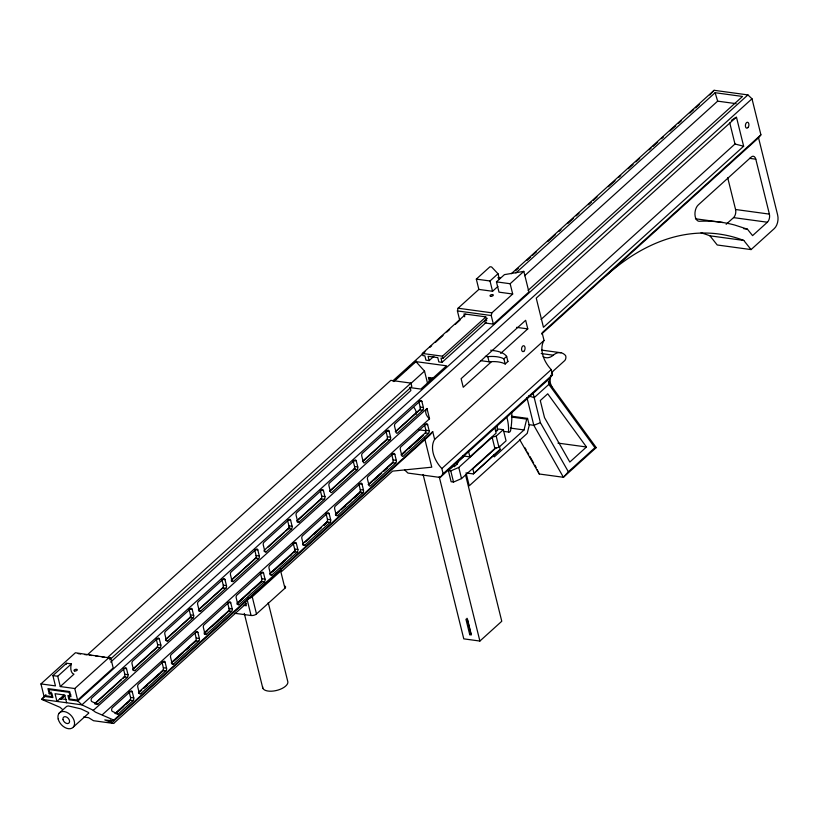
<?xml version="1.0" encoding="UTF-8"?>
<svg xmlns="http://www.w3.org/2000/svg" width="819" height="819" viewBox="0 0 819 819"><rect width="100%" height="100%" fill="white"/><g stroke="black" fill="none" stroke-linecap="round" stroke-linejoin="round"><path stroke-width="1.23" d="M528.624 395.946L534.213 397.635L548.853 384.387L549.559 378.501L552.518 374.764L551.248 369.615A26.157 17.588 47.9 0 1 544.031 340.438L542.117 332.719L760.912 134.828L751.996 98.782L747.921 94.912L714.096 90.305L511.271 273.751M246.468 603.296L113.626 723.453L104.781 719.911L113.636 721.109L113.821 720.096L432.719 431.664L434.633 439.393A26.157 17.588 47.9 0 0 441.851 468.56L443.12 473.71L440.161 477.457L407.944 473.065L404.545 469.84M459.531 319.502L457.411 310.923L458.077 308.21L478.859 289.414L492.557 291.277L497.891 286.455M493.366 324.109L491.236 315.53L491.912 312.827L512.694 294.021L510.145 283.732L523.822 271.355L528.92 291.953L493.366 324.109L485.309 323.014L484.674 320.434L486.681 320.71L485.728 316.851L463.984 313.892L464.701 316.779M493.673 454.627L494.236 456.91L524.047 429.944L526.719 419.123L527.549 418.386L529.238 425.245L527.231 433.364L469.256 485.81L466.277 473.791M452.18 466.287L454.402 466.595L457.135 464.117L459.285 459.531M62.162 709.162L60.022 707.309L41.656 699.354L45.925 694.645M102.426 714.649L429.535 418.796L426.986 408.497L93.202 710.472L95.454 712.141L113.821 720.096M432.719 431.664L430.344 434.664L113.636 721.109M714.096 90.305L709.827 95.014M465.97 472.921L473.321 473.925L500.163 449.426L499.365 446.212M500.163 449.426L473.321 473.925M541.625 334.019L758.548 137.817L760.912 134.828M548.331 381.797L596.232 447.604L594.952 447.706L568.355 471.764L563.421 477.282L539.25 473.996L519.553 439.393M478.859 289.414L476.32 279.115L489.987 266.748L491.605 266.963L498.003 273.751L499.416 279.474M68.95 696.437L70.966 696.713L69.697 691.564L47.942 688.605L49.222 693.754L51.239 694.021L51.873 696.6L43.816 695.505L40.95 683.916L75.409 652.753L110.76 658.087L113.196 667.956L77.641 700.112L69.595 699.016L68.95 696.437L70.823 694.747M40.95 683.916L55.446 685.892L52.897 675.593L66.574 663.226L71.407 663.892A7.473 4.32 -82.2 0 0 73.956 674.18L60.278 686.557L57.729 676.259L71.407 663.892M476.32 279.115L490.008 280.978L498.003 273.751M512.694 294.021L498.996 292.158L496.447 281.859L504.443 274.631L523.822 271.355M87.797 654.453L390.837 380.354L410.974 383.108L411.824 386.537L109.726 659.776M433.875 356.337L429.156 360.595L425.941 360.155L424.877 355.866L422.86 355.589L422.338 353.45L465.683 314.24M392.803 380.907L425.03 351.76M429.77 347.471L431.664 345.751M435.452 342.332L443.038 335.473M446.826 332.043L449.672 329.473M455.354 324.324L460.094 320.034M45.444 695.925L41.656 699.354L81.931 704.842L93.315 710.288M396.12 378.757L398.014 377.037M405.6 370.178L410.339 365.898M413.175 363.319L416.021 360.749M515.54 270.741L518.386 268.171M526.914 260.452L530.702 257.023M532.596 255.313L536.384 251.883M547.757 241.595L555.343 234.736M559.131 231.306L561.025 229.596M567.669 223.597L573.351 218.448M576.197 215.878L579.033 213.309M588.513 204.74L591.359 202.16M593.253 200.45L597.041 197.021M608.415 186.732L615.049 180.733M618.847 177.303L620.741 175.594M628.316 168.734L633.056 164.445M635.902 161.875L639.69 158.446M649.17 149.877L651.064 148.157M652.968 146.447L657.698 142.158M661.496 138.728L663.39 137.019M670.024 131.02L675.706 125.87M678.552 123.3L681.398 120.731M689.926 113.012L693.713 109.582M695.607 107.873L699.406 104.443M393.919 381.572L415.96 361.64L446.56 365.817L420.853 389.066L409.613 387.53M49.222 693.754L51.095 692.055M515.888 272.932L715.13 92.721L742.516 96.458L528.091 290.397M524.631 275.727L717.649 101.146L736.127 103.665M63.851 695.208L56.961 701.443L55.047 693.713L64.711 695.034L66.626 702.753M64.783 695.444L61.005 698.863A1.996 1.157 -82.2 0 1 60.708 699.057M60.882 699.252L64.67 695.822M107.924 657.196L410.974 383.108M410.749 383.558L424.518 371.099L415.96 361.64M60.278 686.557L74.775 688.533L109.244 657.36M422.338 353.45L442.465 356.193L485.821 316.984M429.156 360.595L428.102 356.306L437.766 357.616L438.83 361.916L442.045 362.346L440.991 358.057L442.997 358.333L487.295 318.274M110.667 662.08L410.872 390.55L410.073 387.336M442.045 362.346L486.343 322.287M59.06 713.267L66.677 706.377L68.315 705.937L80.917 708.865L88.513 712.489L88.8 713.073L73.444 726.955M44.031 696.355L52.887 697.563L51.822 693.273L49.816 693.007L48.966 689.567L69.103 692.311L69.953 695.751L67.936 695.474L69.001 699.764L77.856 700.972L747.921 94.912M751.996 98.782L81.931 704.842L77.856 700.972M94.533 703.664A1.996 1.157 -82.2 0 0 94.83 703.47L124.13 676.965A1.996 1.157 -82.2 0 0 124.805 674.262L123.321 668.253M132.719 669.195L156.951 647.286A1.996 1.157 -82.2 0 0 157.627 644.573L156.132 638.574L159.357 639.015L160.841 645.014A1.996 1.157 -82.2 0 1 160.176 647.727L135.012 670.485L132.862 670.188M165.54 639.516L189.773 617.598A1.996 1.157 -82.2 0 0 190.438 614.895L188.954 608.886L192.178 609.326L193.663 615.335A1.996 1.157 -82.2 0 1 192.997 618.038L167.834 640.796L165.684 640.499M198.362 609.827L222.594 587.909A1.996 1.157 -82.2 0 0 223.259 585.206L221.775 579.207M231.183 580.149L255.415 558.23A1.996 1.157 -82.2 0 0 256.081 555.528L254.596 549.518L257.821 549.958L259.306 555.968A1.996 1.157 -82.2 0 1 258.63 558.671L233.476 581.429L231.327 581.132M264.005 550.46L288.227 528.542A1.996 1.157 -82.2 0 0 288.902 525.839L287.715 521.038M296.826 520.771L321.048 498.863A1.996 1.157 -82.2 0 0 321.724 496.16L320.536 491.349M329.637 491.093L353.869 469.174A1.996 1.157 -82.2 0 0 354.545 466.472L353.05 460.462L356.275 460.902L357.76 466.912A1.996 1.157 -82.2 0 1 357.094 469.615L331.93 492.373A1.996 1.157 -82.2 0 1 330.415 491.646L328.931 485.636A1.996 1.157 -82.2 0 1 329.596 482.934L354.76 460.176A1.996 1.157 -82.2 0 1 356.275 460.902M362.459 461.404L386.691 439.496A1.996 1.157 -82.2 0 0 387.356 436.783L385.872 430.784L389.097 431.224L390.581 437.223A1.996 1.157 -82.2 0 1 389.916 439.936L364.752 462.694A1.996 1.157 -82.2 0 1 363.237 461.967L361.742 455.958A1.996 1.157 -82.2 0 1 362.418 453.255L387.582 430.497A1.996 1.157 -82.2 0 1 389.097 431.224M395.28 431.726L419.512 409.807A1.996 1.157 -82.2 0 0 420.178 407.104L418.99 402.293M95.659 703.009L121.232 679.872M123.126 678.163L125.02 676.453M133.548 668.734L157.228 647.317M165.755 639.608L191.329 616.482M199.856 608.763L223.536 587.346M232.053 579.637L256.685 557.36M268.048 547.082L284.152 532.514M286.046 530.804L289.834 527.375M297.42 520.526L321.099 499.109M329.617 491.39L355.2 468.263M362.776 461.404L387.407 439.138M395.925 431.418L420.556 409.152M98.055 703.91L127.355 677.405A1.996 1.157 -82.2 0 0 128.02 674.702L126.535 668.693A1.996 1.157 -82.2 0 0 125.02 667.966L91.892 697.931A1.996 1.157 -82.2 0 0 91.134 699.907A1.996 1.157 -82.2 0 0 91.841 701.566L97.154 704.105A1.996 1.157 -82.2 0 0 98.055 703.91L94.83 703.47M200.655 611.107L225.819 588.349A1.996 1.157 -82.2 0 0 226.484 585.646L225 579.637A1.996 1.157 -82.2 0 0 223.474 578.91L198.321 601.668A1.996 1.157 -82.2 0 0 197.645 604.381L199.13 610.38A1.996 1.157 -82.2 0 0 200.655 611.107L198.505 610.82M266.288 551.74L291.451 528.982A1.996 1.157 -82.2 0 0 292.127 526.279L290.632 520.27A1.996 1.157 -82.2 0 0 289.117 519.543L263.953 542.301A1.996 1.157 -82.2 0 0 263.288 545.014L264.772 551.013A1.996 1.157 -82.2 0 0 266.288 551.74L264.148 551.453M299.109 522.061L324.273 499.303A1.996 1.157 -82.2 0 0 324.938 496.59L323.454 490.591A1.996 1.157 -82.2 0 0 321.939 489.864L296.775 512.622A1.996 1.157 -82.2 0 0 296.109 515.325L297.594 521.334A1.996 1.157 -82.2 0 0 299.109 522.061L296.959 521.764M422.737 410.247L397.573 433.005A1.996 1.157 -82.2 0 1 396.048 432.278L394.563 426.269A1.996 1.157 -82.2 0 1 395.239 423.566L420.393 400.808A1.996 1.157 -82.2 0 1 421.918 401.535L423.403 407.545A1.996 1.157 -82.2 0 1 422.737 410.247L419.512 409.807M491.298 361.885L463.237 387.264L461.107 378.685L525.655 320.301L527.784 328.89L500.655 353.419M541.052 319.42L734.981 144.011L743.652 146.232L736.435 117.056L536.24 298.136L543.458 327.303L743.652 146.232M485.339 356.316L487.796 356.654A25.911 11.968 -13.9 0 1 503.9 358.845L506.633 356.378A31.961 14.752 -13.9 0 0 494.359 350.716L490.673 350.215M115.039 713.482A1.996 1.157 -82.2 0 0 115.336 713.277L129.863 700.132A1.996 1.157 -82.2 0 0 130.538 697.43L129.054 691.42M138.452 692.362L162.684 670.454A1.996 1.157 -82.2 0 0 163.36 667.741L161.865 661.742M171.273 662.684L195.506 640.765A1.996 1.157 -82.2 0 0 196.171 638.062L194.983 633.251M204.095 632.995L228.327 611.076A1.996 1.157 -82.2 0 0 228.992 608.374L227.508 602.364L230.733 602.804L232.217 608.814A1.996 1.157 -82.2 0 1 231.552 611.517L206.388 634.275L204.238 633.988M236.916 603.316L261.148 581.398A1.996 1.157 -82.2 0 0 261.814 578.695L260.329 572.686L263.554 573.126L265.039 579.125A1.996 1.157 -82.2 0 1 264.363 581.838L239.209 604.596L237.06 604.299M269.738 573.628L293.97 551.709A1.996 1.157 -82.2 0 0 294.635 549.006L293.151 542.997L296.365 543.437L297.86 549.447A1.996 1.157 -82.2 0 1 297.184 552.149L272.021 574.907L269.881 574.621M302.559 543.939L326.781 522.031A1.996 1.157 -82.2 0 0 327.457 519.318L326.269 514.516M335.37 514.26L359.602 492.342A1.996 1.157 -82.2 0 0 360.278 489.639L359.08 484.838M368.192 484.572L392.424 462.663A1.996 1.157 -82.2 0 0 393.089 459.95L391.605 453.951M401.013 454.893L425.245 432.975A1.996 1.157 -82.2 0 0 425.911 430.272L424.426 424.262L427.651 424.703L429.136 430.712A1.996 1.157 -82.2 0 1 428.47 433.415L403.306 456.173A1.996 1.157 -82.2 0 1 401.781 455.446L400.296 449.436A1.996 1.157 -82.2 0 1 400.972 446.734L426.126 423.976A1.996 1.157 -82.2 0 1 427.651 424.703M116.206 712.847L130.426 699.989M143.704 687.98L158.876 674.252M160.77 672.542L163.616 669.962M172.154 662.243L182.586 652.815M184.48 651.095L195.864 640.806M204.392 633.087L218.622 620.218M220.516 618.499L230.006 609.93M237.592 603.06L261.292 581.623M270.782 573.044L295.434 550.747M304.914 542.168L321.038 527.59M323.884 525.01L327.672 521.58M336.21 513.861L339.056 511.291M340.95 509.572L360.872 491.564M368.458 484.705L380.784 473.546M383.63 470.976L393.11 462.397M401.648 454.678L423.454 434.95M116.124 713.267L123.71 706.408M126.556 703.838L129.402 701.259M139.834 691.83L141.738 690.11M143.632 688.39L147.43 684.96M152.17 680.671L163.544 670.382M173.986 660.943L183.466 652.364M186.312 649.795L189.158 647.215M193.898 642.925L195.792 641.216M205.282 632.637L207.176 630.917M212.868 625.777L225.194 614.619M237.53 603.47L243.223 598.32M247.01 594.891L249.856 592.321M254.596 588.032L261.241 582.022M272.614 571.734L284.951 560.575M289.691 556.285L291.584 554.576M306.767 540.847L309.613 538.278M314.353 533.988L320.987 527.979M323.833 525.409L327.631 521.979M336.169 514.26L339.005 511.68M340.909 509.971L345.649 505.681M349.447 502.242L351.341 500.532M354.187 497.952L360.821 491.953M374.099 479.944L381.685 473.075M383.589 471.365L387.377 467.936M401.607 455.067L405.405 451.638M409.193 448.198L411.087 446.488M413.933 443.918L423.423 435.339M108.569 721.723L110.473 720.003M480.477 360.626L489.066 361.803A25.911 11.968 -13.9 0 1 505.18 363.994L507.913 361.527L506.633 356.378M118.55 713.718L133.088 700.573A1.996 1.157 -82.2 0 0 133.753 697.87L132.268 691.86A1.996 1.157 -82.2 0 0 130.753 691.134L112.387 707.739A1.996 1.157 -82.2 0 0 111.64 709.715A1.996 1.157 -82.2 0 0 112.336 711.373L117.66 713.912A1.996 1.157 -82.2 0 0 118.55 713.718L115.336 713.277M140.745 693.642L165.909 670.884A1.996 1.157 -82.2 0 0 166.574 668.181L165.09 662.182A1.996 1.157 -82.2 0 0 163.575 661.455L138.411 684.213A1.996 1.157 -82.2 0 0 137.746 686.916L139.23 692.925A1.996 1.157 -82.2 0 0 140.745 693.642L138.595 693.355M173.567 663.963L198.73 641.205A1.996 1.157 -82.2 0 0 199.396 638.503L197.911 632.493A1.996 1.157 -82.2 0 0 196.396 631.766L171.232 654.524A1.996 1.157 -82.2 0 0 170.557 657.227L172.051 663.236A1.996 1.157 -82.2 0 0 173.567 663.963L171.417 663.666M304.842 545.229L330.006 522.471A1.996 1.157 -82.2 0 0 330.671 519.758L329.187 513.759A1.996 1.157 -82.2 0 0 327.672 513.032L302.508 535.79A1.996 1.157 -82.2 0 0 301.842 538.492L303.327 544.502A1.996 1.157 -82.2 0 0 304.842 545.229L302.692 544.932M337.663 515.54L362.827 492.782A1.996 1.157 -82.2 0 0 363.493 490.079L362.008 484.07A1.996 1.157 -82.2 0 0 360.493 483.343L335.329 506.101A1.996 1.157 -82.2 0 0 334.664 508.804L336.148 514.813A1.996 1.157 -82.2 0 0 337.663 515.54L335.514 515.243M395.649 463.093L370.485 485.851A1.996 1.157 -82.2 0 1 368.97 485.135L367.475 479.125A1.996 1.157 -82.2 0 1 368.151 476.423L393.315 453.665A1.996 1.157 -82.2 0 1 394.83 454.391L396.314 460.391A1.996 1.157 -82.2 0 1 395.649 463.093L392.424 462.663M110.585 722L112.479 720.28M249.242 598.198A3.982 1.843 -13.9 0 0 249.744 598.075L250.245 597.921A3.982 1.843 -13.9 0 0 252.242 596.805L280.682 571.078A3.982 1.843 -13.9 0 0 281.347 569.778L281.286 569.553A3.982 1.843 -13.9 0 0 280.405 568.836M281.572 571.549L392.588 471.13L431.777 467.188L424.559 438.022M434.633 439.393L544.031 340.438M235.135 613.329L251.075 615.499A3.982 1.843 -13.9 0 0 256.49 613.963L284.93 588.237A3.982 1.843 -13.9 0 0 284.654 586.005M441.851 468.56L551.248 369.615M443.12 473.71L552.518 374.764M440.161 477.457L549.559 378.501M495.546 431.5L498.474 429.023L503.306 429.678L506.06 440.837L498.955 447.266L494.891 448.423L461.527 478.603L453.531 482.063L451.126 481.736L448.362 470.577L453.102 466.298M457.831 462.018L464.465 456.029M726.146 224.314L733.558 217.619A5.979 3.46 -82.2 0 0 735.564 209.5L727.712 177.774M462.622 455.886L469.881 456.869L496.13 433.128L494.86 427.979M448.362 470.577L450.767 470.905L458.773 467.444L492.137 437.264L496.191 436.107L503.306 429.678M496.294 447.686L472.85 468.888L473.914 473.177M767.383 222.225L752.569 235.626L747.45 229.187L734.756 225.051A338.032 195.526 -82.2 0 0 698.945 221.294A8.825 5.109 -82.2 0 1 694.952 214.486A8.825 5.109 -82.2 0 1 698.249 204.945L751.248 157.023A5.979 3.46 -82.2 0 1 755.804 159.193L769.389 214.117A5.979 3.46 -82.2 0 1 767.383 222.225L733.558 217.619M701.054 232.821A326.064 188.605 -82.2 0 1 709.94 235.821L717.229 244.983L751.064 249.59L774.303 228.573A9.961 5.764 -82.2 0 0 777.651 215.039L758.548 137.817M586.465 446.99L569.809 462.049L544.512 417.608L540.284 400.542L547.737 393.796L586.465 446.99L557.964 443.099M596.232 447.604L563.421 477.282L533.814 425.307L526.975 397.676M469.758 634.694L471.365 634.92L467.547 619.471L465.939 619.246L469.758 634.694L470.853 633.701L467.025 618.263M423.106 474.498L463.779 638.851L479.893 641.052L501.771 621.263L465.509 474.723M731.449 120.373L735.442 117.721M568.355 471.764L540.407 422.686L533.814 425.307L528.879 424.631M749.539 158.343L755.804 159.193M735.564 209.5L769.389 214.117M695.423 218.775L722.993 222.533M743.683 228.675L747.45 229.187M709.94 235.821L743.775 240.438L751.064 249.59M497.819 277.764L500.276 278.102M496.447 281.859L510.145 283.732M458.077 308.21L491.912 312.827M457.411 310.923L491.236 315.53M516.574 327.354L527.784 328.89M541.646 350.112L560.984 352.743M541.205 353.542L553.286 355.19A21.458 12.408 -82.2 0 1 565.571 355.548A3.307 1.914 -82.2 0 1 564.67 360.636L553.736 370.536A9.623 5.569 -82.2 0 0 551.453 373.833M433.108 378.071L428.429 377.436L429.555 382.012M432.258 378.787L429.443 378.398L430.006 380.692M418.693 401.095L421.918 401.535M511.435 416.185L527.549 418.386M511.855 417.096L526.719 419.123M420.178 407.104L423.403 407.545M510.411 428.091L524.047 429.944M503.49 431.357L508.507 432.043A2.488 1.443 -82.2 0 0 510.698 430.057A49.324 28.532 -82.2 0 0 511.701 411.558M425.911 430.272L429.136 430.712M418.611 429.74L425.778 430.722M425.245 432.975L428.47 433.415M387.356 436.783L390.581 437.223M386.691 439.496L389.916 439.936M392.68 454.095L394.83 454.391M393.089 459.95L396.314 460.391M354.545 466.472L357.76 466.912M353.869 469.174L357.094 469.615M358.783 483.63L362.008 484.07M360.278 489.639L363.493 490.079M359.602 492.342L362.827 492.782M320.229 490.151L323.454 490.591M321.724 496.16L324.938 496.59M321.048 498.863L324.273 499.303M325.972 513.318L329.187 513.759M327.457 519.318L330.671 519.758M326.781 522.031L330.006 522.471M287.418 519.83L290.632 520.27M288.902 525.839L292.127 526.279M288.227 528.542L291.451 528.982M294.635 549.006L297.86 549.447M293.97 551.709L297.184 552.149M256.081 555.528L259.306 555.968M255.415 558.23L258.63 558.671M261.814 578.695L265.039 579.125M261.148 581.398L264.363 581.838M222.85 579.35L225 579.637M223.259 585.206L226.484 585.646M222.594 587.909L225.819 588.349M243.816 605.395L246.324 605.732L245.301 601.617M228.992 608.374L232.217 608.814M228.327 611.076L231.552 611.517M190.438 614.895L193.663 615.335M189.773 617.598L192.997 618.038M195.761 632.196L197.911 632.493M196.171 638.062L199.396 638.503M195.506 640.765L198.73 641.205M157.627 644.573L160.841 645.014M156.951 647.286L160.176 647.727M162.94 661.885L165.09 662.182M78.184 653.644L80.692 653.992M84.449 654.504L86.957 654.842M89.455 655.18L91.963 655.528M95.721 656.039L98.229 656.377M101.986 656.889L104.494 657.237M108.251 657.749L110.76 658.087M163.36 667.741L166.574 668.181M162.684 670.454L165.909 670.884M124.386 668.406L126.535 668.693M124.805 674.262L128.02 674.702M124.13 676.965L127.355 677.405M52.897 675.593L57.729 676.259M130.119 691.564L132.268 691.86M130.538 697.43L133.753 697.87M129.863 700.132L133.088 700.573M60.053 698.638L66.093 699.467M95.004 703.818L97.154 704.105M115.51 713.625L117.66 713.912M83.61 717.024L88.667 717.71L93.489 720.71L113.626 723.453M548.853 384.387L594.952 447.706M524.959 447.737L526.197 449.918M527.446 452.098L528.685 454.279M529.924 456.459L533.65 463.011M534.899 465.192L536.138 467.373M537.172 469.574L539.25 473.996M715.13 92.721L717.649 101.146M729.77 122.942L734.981 144.011M533.149 393.345L540.407 422.686M490.008 280.978L492.557 291.277M503.9 358.845L505.18 363.994M487.796 356.654L489.066 361.803M496.191 436.107L498.955 447.266M492.137 437.264L494.891 448.423M468.601 451.73L469.881 456.869M442.465 356.193L442.997 358.333M458.773 467.444L461.527 478.603M456.603 461.967L457.135 464.117M453.869 464.445L454.402 466.595M450.767 470.905L453.531 482.063M424.518 371.099L427.559 383.353M439.219 476.699L479.893 641.052M280.682 571.078L284.93 588.237M268.243 602.641L287.664 681.091A12.95 5.979 -13.9 0 1 275.962 690.601A12.95 5.979 -13.9 0 1 262.602 686.609M252.242 596.805L256.49 613.963M247.133 599.569L251.075 615.499M244.287 613.39L262.797 688.165M74.775 688.533L77.641 700.112M497.645 430.692A2.488 1.443 -82.2 0 1 497.225 430.497A29.566 17.097 -82.2 0 0 497.246 426.105M506.869 417.516A29.566 17.097 -82.2 0 1 508.507 432.043M507.34 360.831A31.961 14.752 -13.9 0 1 507.913 361.527M248.73 598.3A3.982 1.843 -13.9 0 1 247.737 598.392M605.384 276.341A326.064 188.605 -82.2 0 1 743.775 240.438M551.822 386.599A9.623 5.569 -82.2 0 1 550.911 375.256M429.535 418.796A7.473 5.027 47.9 0 1 426.986 408.497M206.388 634.275A1.996 1.157 -82.2 0 1 204.863 633.548L203.378 627.549A1.996 1.157 -82.2 0 1 204.054 624.836L229.207 602.078A1.996 1.157 -82.2 0 1 230.733 602.804M272.021 574.907A1.996 1.157 -82.2 0 1 270.505 574.18L269.021 568.181A1.996 1.157 -82.2 0 1 269.686 565.468L294.85 542.71A1.996 1.157 -82.2 0 1 296.365 543.437M159.357 639.015A1.996 1.157 -82.2 0 0 157.842 638.288L132.678 661.046A1.996 1.157 -82.2 0 0 132.013 663.748L133.497 669.758A1.996 1.157 -82.2 0 0 135.012 670.485M192.178 609.326A1.996 1.157 -82.2 0 0 190.663 608.599L165.499 631.357A1.996 1.157 -82.2 0 0 164.824 634.06L166.318 640.069A1.996 1.157 -82.2 0 0 167.834 640.796M263.554 573.126A1.996 1.157 -82.2 0 0 262.029 572.399L236.865 595.157A1.996 1.157 -82.2 0 0 236.2 597.86L237.684 603.869A1.996 1.157 -82.2 0 0 239.209 604.596M233.476 581.429A1.996 1.157 -82.2 0 1 231.951 580.702L230.467 574.692A1.996 1.157 -82.2 0 1 231.132 571.99L256.296 549.232A1.996 1.157 -82.2 0 1 257.821 549.958M414.035 407.565A9.961 6.706 47.9 0 1 416.451 414.189M553.286 355.19A21.458 12.408 -82.2 0 1 543.171 356.664M66.257 664.311A7.473 4.32 -82.2 0 1 66.574 663.226M490.745 296.273A1.689 0.778 -13.9 0 0 493.325 295.168A1.689 0.778 -13.9 0 0 490.96 294.85A1.689 0.778 -13.9 0 0 490.745 296.273M63.032 719.676A3.993 2.682 47.9 0 0 68.601 723.31A3.993 2.682 47.9 0 0 67.127 717.362A3.993 2.682 47.9 0 0 63.032 719.676M58.2 719.021A9.961 6.706 47.9 0 0 72.123 728.091A9.961 6.706 47.9 0 0 68.438 713.236A9.961 6.706 47.9 0 0 58.2 719.021M524.344 350.788A2.989 1.73 -82.2 0 0 524.017 345.813A2.989 1.73 -82.2 0 0 521.56 349.447A2.989 1.73 -82.2 0 0 524.344 350.788M748.197 127.314A2.989 1.73 -82.2 0 0 747.87 122.348A2.989 1.73 -82.2 0 0 745.403 125.983A2.989 1.73 -82.2 0 0 748.197 127.314M74.713 670.986A1.689 0.778 -13.9 0 0 77.293 669.881A1.689 0.778 -13.9 0 0 74.918 669.563A1.689 0.778 -13.9 0 0 74.713 670.986"/></g></svg>
